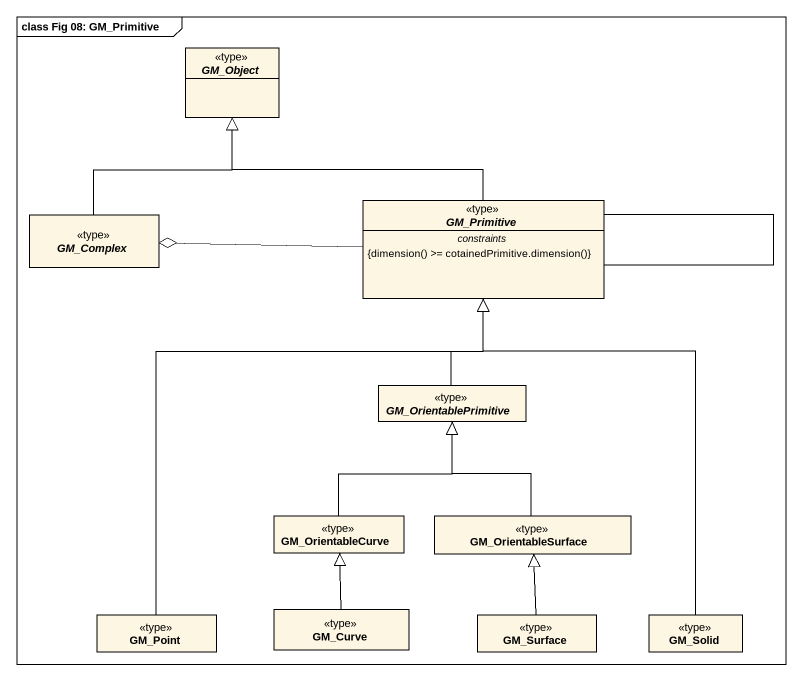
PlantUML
@startuml
mainframe class Fig 08: GM_Primitive
hide circle
hide empty members
abstract class GM_Object <<type>>
abstract class GM_Complex <<type>>
abstract class GM_Primitive <<type>> {
  -- constraints --
  {field} {dimension() >= cotainedPrimitive.dimension()}
}
abstract class GM_OrientablePrimitive <<type>>
class GM_OrientableCurve <<type>>
class GM_OrientableSurface <<type>>
class GM_Point <<type>>
class GM_Curve <<type>>
class GM_Surface <<type>>
class GM_Solid <<type>>
GM_Complex -up-|> GM_Object
GM_Complex o-right- GM_Primitive
GM_Primitive -up-|> GM_Object
GM_Primitive -- GM_Primitive
GM_OrientablePrimitive -up-|> GM_Primitive
GM_OrientableCurve -up-|> GM_OrientablePrimitive
GM_OrientableSurface -up-|> GM_OrientablePrimitive
GM_Point -up-|> GM_Primitive
GM_Curve -up-|> GM_OrientableCurve
GM_Surface -up-|> GM_OrientableSurface
GM_Solid -up-|> GM_Primitive
@enduml
